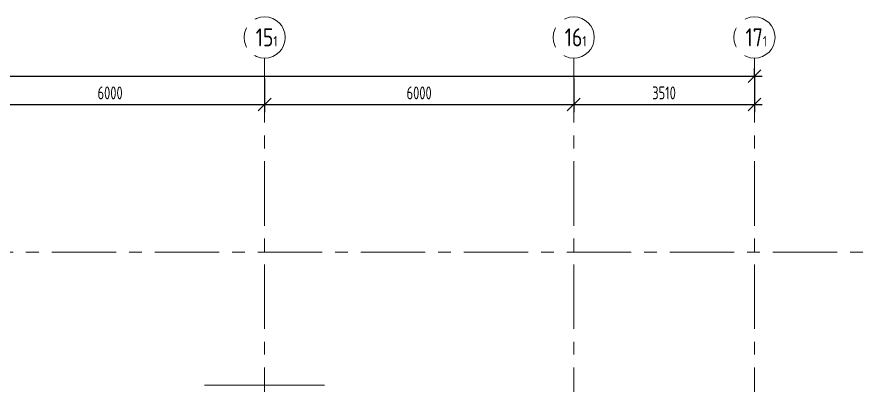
# Model space of a CAD drawing. Header units: millimetres. Extents: x -265044 to 366616, y 0 to 292181.
# Drawn here: x 100831 to 117185, y 128021 to 135163 of the extents above; entities that cross this region are included whole.
import ezdxf
from ezdxf import colors
from ezdxf.entities.mleader import LeaderData, LeaderLine
from ezdxf.math import Vec2, Vec3

# ---------------------------------------------------------------- set-up
doc = ezdxf.new("R2010")
doc.units = ezdxf.units.MM
doc.header["$MEASUREMENT"] = 0
doc.header["$PDMODE"] = 3
doc.header["$PDSIZE"] = -4
doc.linetypes.add('CENTER', pattern=[2, 1.25, -0.25, 0.25, -0.25])
doc.layers.get('0').update_dxf_attribs({"color": 250, "lineweight": 9})
doc.layers.get('Defpoints').update_dxf_attribs({"color": 6})
for name, color, linetype, lineweight in [('АР_Навесной фасад', 5, 'Continuous', 5), ('АР_Оси', 193, 'Continuous', 9), ('АР_Оси размеры', 164, 'Continuous', 9), ('АР_Отметки', 250, 'Continuous', 15)]:
    doc.layers.add(name, color=color, linetype=linetype, lineweight=lineweight)
doc.styles.add('ISOCPEUR', font='isocpeur.ttf', dxfattribs={"width": 0.7})
doc.styles.add('ГОСТ 2.304', font='isocpeur.ttf', dxfattribs={"width": 0.7})
doc.dimstyles.new('СПДС', dxfattribs={"dimscale": 100, "dimtxt": 2.5, "dimasz": 2.5, "dimexe": 1.5, "dimexo": 0, "dimgap": 1, "dimtad": 1, "dimdec": 0, "dimrnd": 1, "dimtxsty": 'ГОСТ 2.304', "dimblk": 'OBLIQUE', "dimcen": 2.5, "dimdle": 1.5, "dimadec": 0, "dimazin": 2, "dimtfac": 0.75, "dimtdec": 0, "dimtmove": 1, "dimatfit": 3, "dimfxl": 1, "dimtolj": 1, "dimarcsym": 1})

# ---------------------------------------------------------------- blocks, each defined once
blk = doc.blocks.new('_Oblique')
at = {"color": 8, "linetype": 'ByBlock', "lineweight": -2}
blk.add_line((-0.5, -0.5), (0.5, 0.5), dxfattribs=at)
blk = doc.blocks.new('*D540')
at = {"layer": 'Defpoints', "color": 0, "lineweight": 13, "ltscale": 100, "transparency": 16777216}
for p in [(99642, 134036), (105642, 133965), (105642, 133464)]:
    blk.add_point(p, dxfattribs=at)
at = {"layer": 'АР_Оси размеры', "color": 8, "lineweight": -2, "ltscale": 100, "transparency": 16777216}
for p, q in [((99642, 134036), (99642, 133314)), ((105642, 133965), (105642, 133314)), ((99492, 133464), (105792, 133464))]:
    blk.add_line(p, q, dxfattribs=at)
at = {"layer": 'АР_Оси размеры', "color": 8, "lineweight": -2, "ltscale": 100, "transparency": 16777216, "xscale": 250, "yscale": 250, "zscale": 250, "rotation": 180}
blk.add_blockref('_Oblique', (99642, 133464), dxfattribs=at)
at = {"layer": 'АР_Оси размеры', "color": 8, "lineweight": -2, "ltscale": 100, "transparency": 16777216, "xscale": 250, "yscale": 250, "zscale": 250}
blk.add_blockref('_Oblique', (105642, 133464), dxfattribs=at)
at = {"layer": 'АР_Оси размеры', "color": 8, "ltscale": 100, "transparency": 16777216, "insert": (102642, 133688), "char_height": 250, "attachment_point": 5, "style": 'ГОСТ 2.304'}
blk.add_mtext('\\A1;6000', dxfattribs=at)
blk = doc.blocks.new('*D541')
at = {"layer": 'Defpoints', "color": 0, "lineweight": 13, "ltscale": 100, "transparency": 16777216}
for p in [(105642, 133965), (111642, 133965), (111642, 133464)]:
    blk.add_point(p, dxfattribs=at)
at = {"layer": 'АР_Оси размеры', "color": 8, "lineweight": -2, "ltscale": 100, "transparency": 16777216}
for p, q in [((105642, 133965), (105642, 133314)), ((111642, 133965), (111642, 133314)), ((105492, 133464), (111792, 133464))]:
    blk.add_line(p, q, dxfattribs=at)
at = {"layer": 'АР_Оси размеры', "color": 8, "lineweight": -2, "ltscale": 100, "transparency": 16777216, "xscale": 250, "yscale": 250, "zscale": 250, "rotation": 180}
blk.add_blockref('_Oblique', (105642, 133464), dxfattribs=at)
at = {"layer": 'АР_Оси размеры', "color": 8, "lineweight": -2, "ltscale": 100, "transparency": 16777216, "xscale": 250, "yscale": 250, "zscale": 250}
blk.add_blockref('_Oblique', (111642, 133464), dxfattribs=at)
at = {"layer": 'АР_Оси размеры', "color": 8, "ltscale": 100, "transparency": 16777216, "insert": (108642, 133688), "char_height": 250, "attachment_point": 5, "style": 'ГОСТ 2.304'}
blk.add_mtext('\\A1;6000', dxfattribs=at)
blk = doc.blocks.new('*D542')
at = {"layer": 'Defpoints', "color": 0, "lineweight": 13, "ltscale": 100, "transparency": 16777216}
for p in [(111642, 133965), (115152, 134002), (115152, 133464)]:
    blk.add_point(p, dxfattribs=at)
at = {"layer": 'АР_Оси размеры', "color": 8, "lineweight": -2, "ltscale": 100, "transparency": 16777216}
for p, q in [((111642, 133965), (111642, 133314)), ((115152, 134002), (115152, 133314)), ((111492, 133464), (115302, 133464))]:
    blk.add_line(p, q, dxfattribs=at)
at = {"layer": 'АР_Оси размеры', "color": 8, "lineweight": -2, "ltscale": 100, "transparency": 16777216, "xscale": 250, "yscale": 250, "zscale": 250, "rotation": 180}
blk.add_blockref('_Oblique', (111642, 133464), dxfattribs=at)
at = {"layer": 'АР_Оси размеры', "color": 8, "lineweight": -2, "ltscale": 100, "transparency": 16777216, "xscale": 250, "yscale": 250, "zscale": 250}
blk.add_blockref('_Oblique', (115152, 133464), dxfattribs=at)
at = {"layer": 'АР_Оси размеры', "color": 8, "ltscale": 100, "transparency": 16777216, "insert": (113397, 133688), "char_height": 250, "attachment_point": 5, "style": 'ГОСТ 2.304'}
blk.add_mtext('\\A1;3510', dxfattribs=at)
blk = doc.blocks.new('*D544')
at = {"layer": 'Defpoints', "color": 0, "lineweight": 13, "ltscale": 100, "transparency": 16777216}
for p in [(51642, 134013), (115152, 134013), (115152, 134013)]:
    blk.add_point(p, dxfattribs=at)
at = {"layer": 'АР_Оси размеры', "color": 8, "lineweight": -2, "ltscale": 100, "transparency": 16777216}
for p, q in [((51642, 134013), (51642, 134163)), ((115152, 134013), (115152, 134163)), ((51492, 134013), (115302, 134013))]:
    blk.add_line(p, q, dxfattribs=at)
at = {"layer": 'АР_Оси размеры', "color": 8, "lineweight": -2, "ltscale": 100, "transparency": 16777216, "xscale": 250, "yscale": 250, "zscale": 250, "rotation": 180}
blk.add_blockref('_Oblique', (51642, 134013), dxfattribs=at)
at = {"layer": 'АР_Оси размеры', "color": 8, "lineweight": -2, "ltscale": 100, "transparency": 16777216, "xscale": 250, "yscale": 250, "zscale": 250}
blk.add_blockref('_Oblique', (115152, 134013), dxfattribs=at)
at = {"layer": 'АР_Оси размеры', "color": 8, "ltscale": 100, "transparency": 16777216, "insert": (83397, 134238), "char_height": 250, "attachment_point": 5, "style": 'ГОСТ 2.304'}
blk.add_mtext('\\A1;63510', dxfattribs=at)
blk = doc.blocks.new('_DotSmall')
at = {"color": 8, "linetype": 'ByBlock', "const_width": 0.5}
blk.add_lwpolyline([(-0.0625, 0, 1), (0.0625, 0, 1)], format="xyb", close=True, dxfattribs=at)

msp = doc.modelspace()

# ---------------------------------------------------------------- linework, layer by layer
at = {"layer": 'АР_Навесной фасад', "color": 8, "ltscale": 100}
msp.add_line((104477.4, 128020.7), (106807.4, 128020.7), dxfattribs=at)
at = {"layer": 'АР_Оси', "color": 8, "linetype": 'CENTER', "ltscale": 1000}
for p, q in [((105642.4, 134363.2), (105642.4, 78630.8)), ((111642.4, 134363.2), (111642.4, 78630.8)), ((115152.4, 134363.2), (115152.4, 78630.8)), ((45508.7, 130600.7), (128687.1, 130600.7))]:
    msp.add_line(p, q, dxfattribs=at)
at = {"layer": 'АР_Оси', "color": 8, "ltscale": 0.5}
for centre in [(105642.4, 134763.2), (111642.4, 134763.2), (115152.4, 134763.2)]:
    msp.add_circle(centre, 400, dxfattribs=at)

# ---------------------------------------------------------------- dimensions: what is measured, and where the dimension line sits
at = {"layer": 'АР_Оси размеры', "color": 8, "ltscale": 100}
for base, p1, p2, picture, middle in [((105642.4, 133463.5), (99642.4, 134036.2), (105642.4, 133965.5), '*D540', (102642.4, 133688.5)), ((111642.4, 133463.5), (105642.4, 133965.5), (111642.4, 133964.7), '*D541', (108642.4, 133688.5)), ((115152.4, 133463.5), (111642.4, 133964.7), (115152.4, 134001.7), '*D542', (113397.4, 133688.5))]:
    dim = msp.add_linear_dim(base=base, p1=p1, p2=p2, dimstyle='СПДС', override={"dimclrd": 8, "dimclre": 8, "dimclrt": 8}, dxfattribs=at)
    dim.commit()
    dim.dimension.update_dxf_attribs({"geometry": picture, "text_midpoint": middle})

# ---------------------------------------------------------------- leaders
at = {"layer": 'АР_Отметки', "color": 8}
ml = msp.add_multileader_mtext('Standard', dxfattribs=at)
ml.set_content('Л.4', color=8, style='ISOCPEUR')
ml.set_leader_properties(color=8, linetype='Continuous', lineweight=-1)
ml.set_arrow_properties(name='DOTSMALL')
ml.build(insert=Vec2(0, 0))
ml.multileader.update_dxf_attribs({"has_text_frame": 1, "text_left_attachment_type": 4, "text_right_attachment_type": 4, "dogleg_length": 100, "arrow_head_size": 180})
ctx = ml.context
ctx.base_point, ctx.char_height, ctx.arrow_head_size, ctx.landing_gap_size, ctx.plane_origin = Vec3(219850.4, 129601.6), 250, 180, 50, Vec3(247234.1, 117978.5)
ctx.left_attachment, ctx.right_attachment = 4, 4
notes = []
notes.append((ctx, [(0, (0, 0, 0), (0, 0), (1, 0), 1, [])]))
ctx.mtext.insert, ctx.mtext.width, ctx.mtext.line_spacing_style, ctx.mtext.flow_direction = Vec3(219900.4, 129934.9), 852.697, 2, 5
ml = msp.add_multileader_mtext('Standard', dxfattribs=at)
ml.set_content('+11,550', color=8, style='ISOCPEUR')
ml.set_leader_properties(color=8, linetype='Continuous', lineweight=-1)
ml.set_arrow_properties(name='DOTSMALL')
ml.build(insert=Vec2(0, 0))
ml.multileader.update_dxf_attribs({"has_text_frame": 1, "text_left_attachment_type": 4, "text_right_attachment_type": 4, "dogleg_length": 100, "arrow_head_size": 180})
ctx = ml.context
ctx.base_point, ctx.char_height, ctx.arrow_head_size, ctx.landing_gap_size, ctx.plane_origin = Vec3(219245.9, 128951.2), 250, 180, 50, Vec3(217084.7, 128360)
ctx.left_attachment, ctx.right_attachment = 4, 4
notes.append((ctx, [(0, (0, 0, 0), (0, 0), (1, 0), 1, [])]))
ctx.mtext.insert, ctx.mtext.width, ctx.mtext.line_spacing_style, ctx.mtext.flow_direction = Vec3(219295.9, 129284.5), 852.697, 2, 5
ml = msp.add_multileader_mtext('Standard', dxfattribs=at)
ml.set_content('+11,550', color=8, style='ISOCPEUR')
ml.set_leader_properties(color=8, linetype='Continuous', lineweight=-1)
ml.set_arrow_properties(name='DOTSMALL')
ml.build(insert=Vec2(0, 0))
ml.multileader.update_dxf_attribs({"has_text_frame": 1, "text_left_attachment_type": 4, "text_right_attachment_type": 4, "dogleg_length": 100, "arrow_head_size": 180})
ctx = ml.context
ctx.base_point, ctx.char_height, ctx.arrow_head_size, ctx.landing_gap_size, ctx.plane_origin = Vec3(219245.9, 128951.2), 250, 180, 50, Vec3(217084.7, 128360)
ctx.left_attachment, ctx.right_attachment = 4, 4
notes.append((ctx, [(0, (0, 0, 0), (0, 0), (1, 0), 1, [])]))
ctx.mtext.insert, ctx.mtext.width, ctx.mtext.line_spacing_style, ctx.mtext.flow_direction = Vec3(219295.9, 129284.5), 852.697, 2, 5
ml = msp.add_multileader_mtext('Standard', dxfattribs=at)
ml.set_content('+13,200', color=8, style='ISOCPEUR')
ml.set_leader_properties(color=8, linetype='Continuous', lineweight=-1)
ml.set_arrow_properties(name='DOTSMALL')
ml.build(insert=Vec2(0, 0))
ml.multileader.update_dxf_attribs({"has_text_frame": 1, "text_left_attachment_type": 4, "text_right_attachment_type": 4, "dogleg_length": 100, "arrow_head_size": 180})
ctx = ml.context
ctx.base_point, ctx.char_height, ctx.arrow_head_size, ctx.landing_gap_size, ctx.plane_origin = Vec3(224401.7, 128884.7), 250, 180, 50, Vec3(222084.7, 129105)
ctx.left_attachment, ctx.right_attachment = 4, 4
notes.append((ctx, [(0, (0, 0, 0), (0, 0), (1, 0), 1, [])]))
ctx.mtext.insert, ctx.mtext.width, ctx.mtext.line_spacing_style, ctx.mtext.flow_direction = Vec3(224451.7, 129218.1), 852.697, 2, 5
for ctx, leaders in notes:
    for number, flags, end, landing, length, lines in leaders:
        leader = LeaderData()
        leader.index, (leader.has_last_leader_line, leader.has_dogleg_vector, leader.attachment_direction) = number, flags
        leader.last_leader_point, leader.dogleg_vector, leader.dogleg_length = Vec3(end), Vec3(landing), length
        for number, points, colour, breaks in lines:
            line = LeaderLine()
            line.index, line.vertices, line.color, line.breaks = number, Vec3.list(points), colors.encode_raw_color(colour), breaks
            leader.lines.append(line)
        ctx.leaders.append(leader)

# ---------------------------------------------------------------- next in the draw order: texts
at = {"layer": 'АР_Оси', "color": 8, "char_height": 350, "width": 123.867, "attachment_point": 1, "line_spacing_factor": 1.149209, "style": 'ГОСТ 2.304', "bg_fill": 2}
for s, insert in [('{\\W0.8;15\\H0.57143x;1}', (105468.3, 134940.9)), ('{\\W0.8;16\\H0.57143x;1}', (111468.3, 134940.9)), ('{\\W0.8;17\\H0.57143x;1}', (114978.3, 134940.9))]:
    msp.add_mtext(s, dxfattribs=dict(at, insert=insert))

# ---------------------------------------------------------------- next in the draw order: dimensions: what is measured, and where the dimension line sits
at = {"layer": 'АР_Оси размеры', "color": 8, "ltscale": 100}
dim = msp.add_linear_dim(base=(115152.4, 134013.2), p1=(51642.4, 134013.2), p2=(115152.4, 134013.2), dimstyle='СПДС', override={"dimclrd": 8, "dimclre": 8, "dimclrt": 8}, dxfattribs=at)
dim.commit()
dim.dimension.update_dxf_attribs({"geometry": '*D544', "text_midpoint": (83397.4, 134238.2)})

doc.saveas('drawing.dxf')
